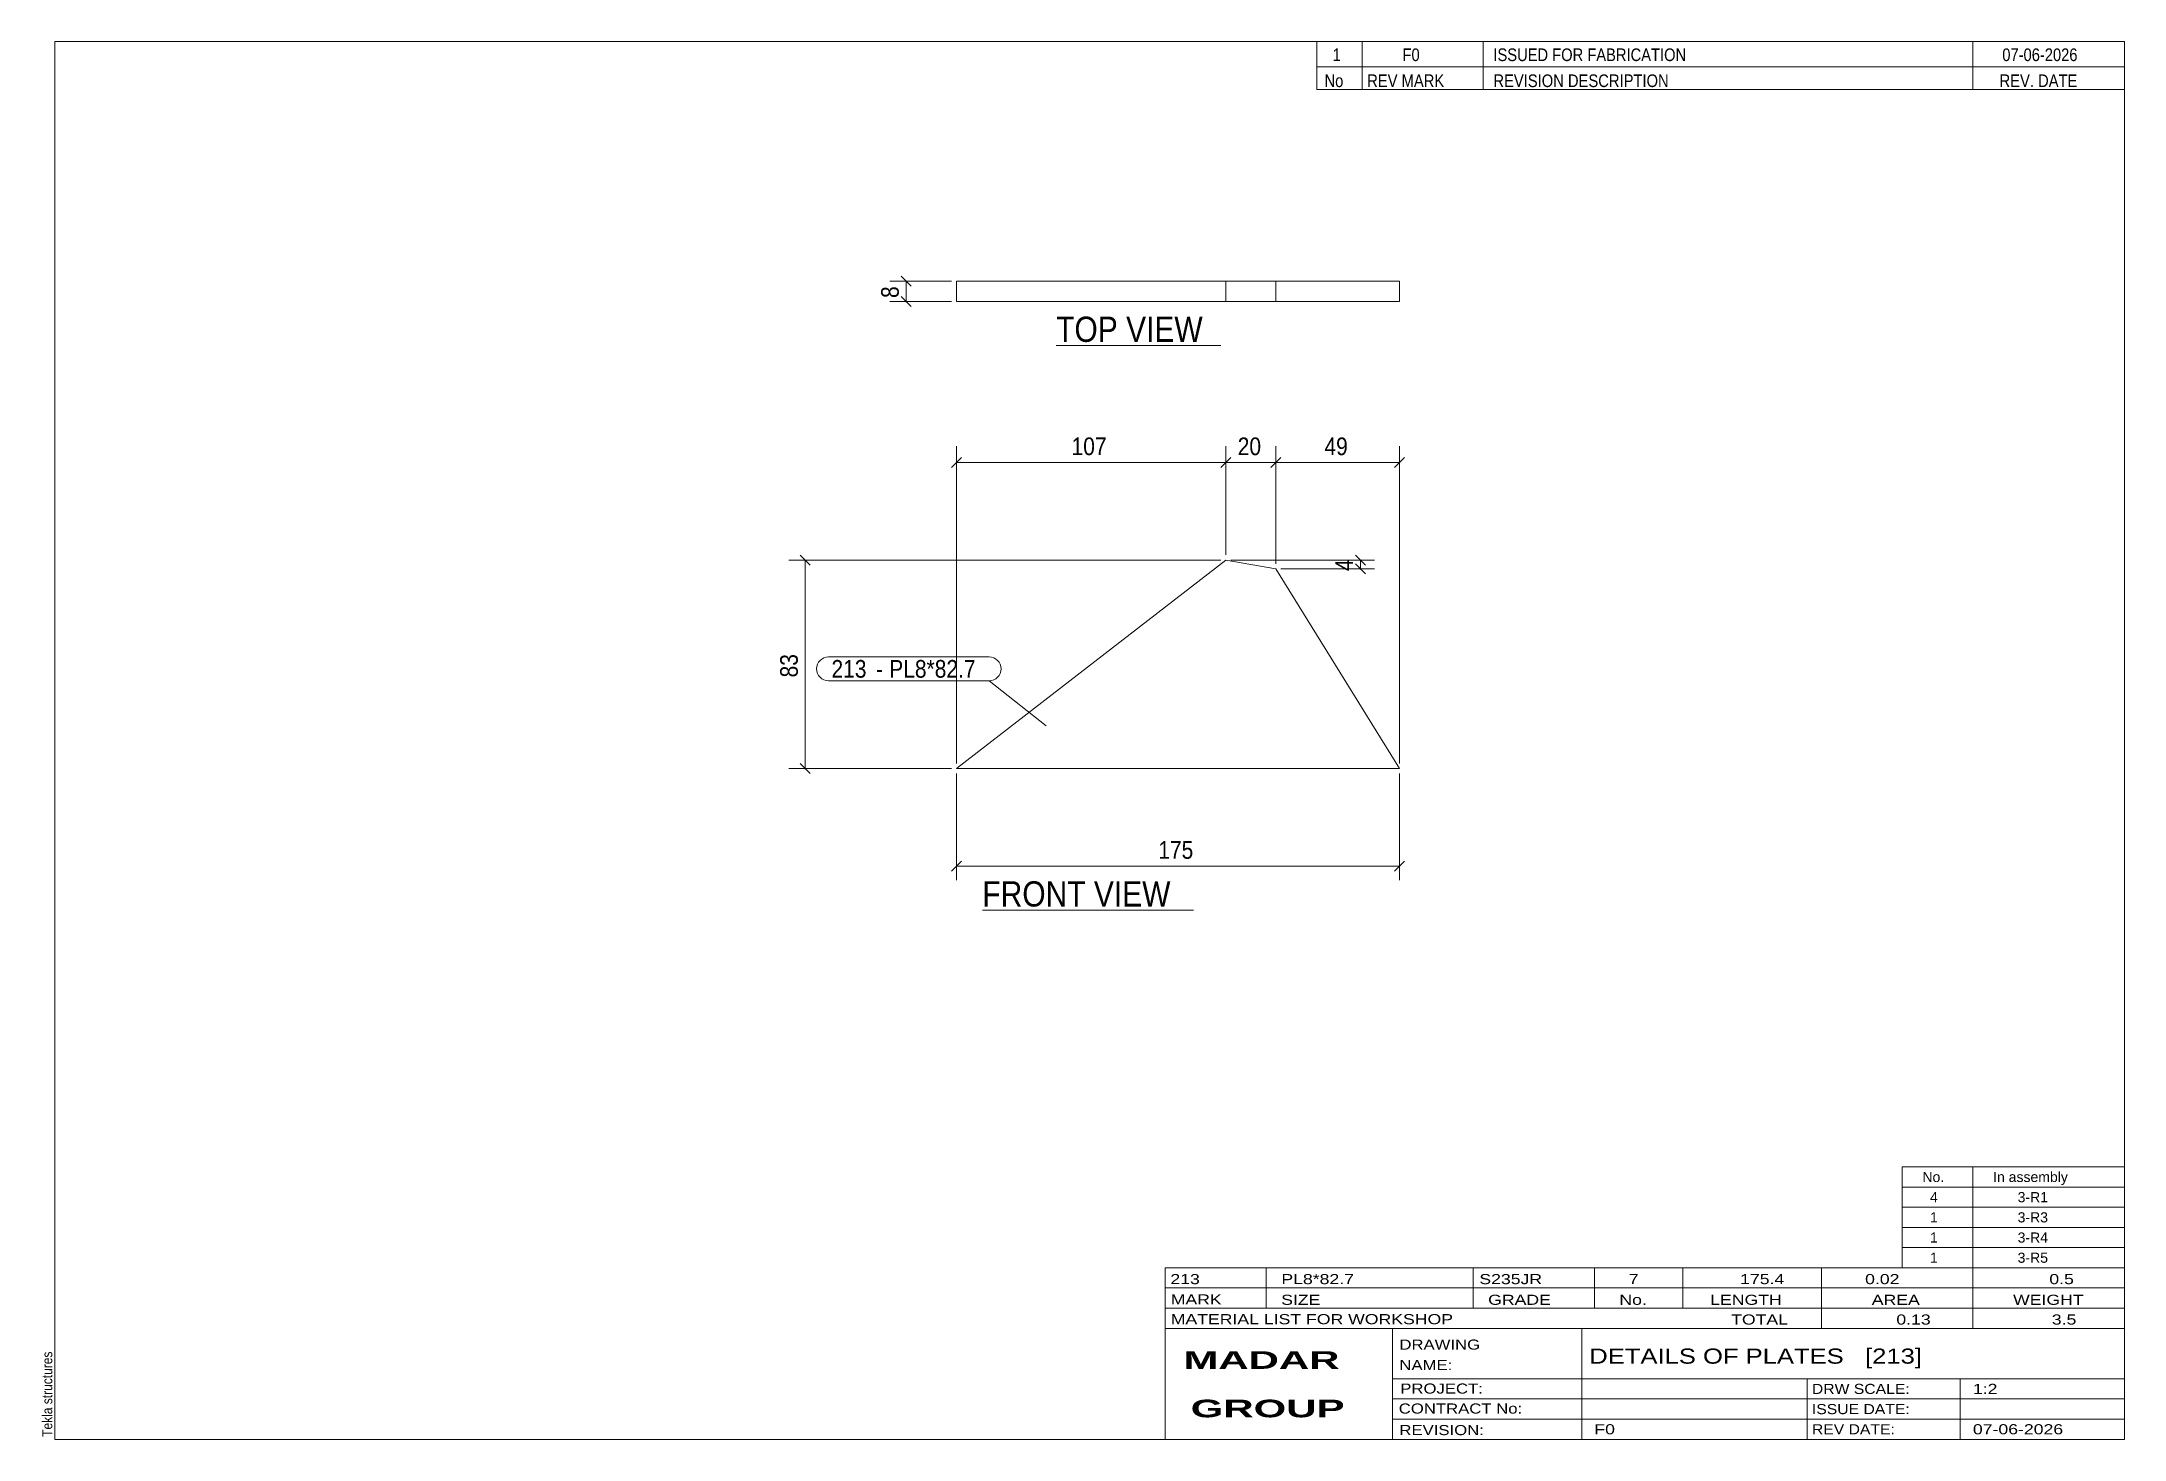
# Model space of a CAD drawing. Header units: millimetres. Extents: x 2 to 415, y 5 to 282.
import ezdxf

# ---------------------------------------------------------------- set-up
doc = ezdxf.new("R2010")
doc.units = ezdxf.units.MM
doc.linetypes.add('XKITLINE00', pattern=[0])
for name, color, linetype, lineweight in [('Dimensions', 7, 'Continuous', 0), ('DrawingSheet', 5, 'Continuous', 0), ('OtherObjectType', 7, 'Continuous', 0), ('Part', 2, 'Continuous', 0), ('PartMark', 7, 'Continuous', 0)]:
    doc.layers.add(name, color=color, linetype=linetype, lineweight=lineweight)
doc.styles.add('ARIAL', font='ARIAL.TTF')
doc.styles.add('ARIAL_BOLD', font='ARIALBD.TTF')
doc.styles.add('ARIAL_NARROW', font='ARIALN.TTF')

# ---------------------------------------------------------------- blocks, each defined once
blk = doc.blocks.new('*A1')
at = {"layer": 'Part', "color": 2, "linetype": 'XKITLINE00', "lineweight": 0}
for p, q in [((183.65, 137.93), (237, 179.27)), ((237, 179.27), (246.88, 177.49)), ((271.37, 137.93), (246.88, 177.49)), ((271.37, 137.93), (183.65, 137.93))]:
    blk.add_line(p, q, dxfattribs=at)
blk = doc.blocks.new('*A2')
at = {"layer": 'Part', "color": 2, "linetype": 'XKITLINE00', "lineweight": 0}
for p, q in [((271.37, 234.5), (183.65, 234.5)), ((183.65, 234.5), (183.65, 230.5)), ((237, 230.5), (237, 234.5)), ((246.88, 230.5), (246.88, 234.5)), ((271.37, 230.5), (271.37, 234.5)), ((271.37, 230.5), (183.65, 230.5))]:
    blk.add_line(p, q, dxfattribs=at)
blk = doc.blocks.new('*A3')
at = {"layer": 'DrawingSheet', "color": 5, "linetype": 'XKITLINE00', "lineweight": 0}
for p, q in [((415, 282), (5, 282)), ((5, 282), (5, 5)), ((415, 5), (415, 282)), ((5, 5), (415, 5))]:
    blk.add_line(p, q, dxfattribs=at)
at = {"layer": 'DrawingSheet', "color": 5, "style": 'ARIAL', "width": 0.85}
blk.add_text('Tekla structures', height=2, rotation=90, dxfattribs=at).set_placement((4.5, 5.5))
blk = doc.blocks.new('*A4')
at = {"layer": 'OtherObjectType', "color": 7, "linetype": 'XKITLINE00', "lineweight": 0}
for p, q in [((371, 59), (415, 59)), ((371, 55), (371, 59)), ((385, 55), (385, 59)), ((415, 55), (415, 59)), ((371, 55), (415, 55)), ((371, 51), (371, 55)), ((385, 51), (385, 55)), ((415, 51), (415, 55)), ((371, 51), (415, 51)), ((371, 47), (371, 51)), ((385, 47), (385, 51)), ((415, 47), (415, 51)), ((371, 47), (415, 47)), ((371, 43), (371, 47)), ((385, 43), (385, 47)), ((415, 43), (415, 47)), ((371, 43), (415, 43)), ((371, 39), (371, 43)), ((385, 39), (385, 43)), ((415, 39), (415, 43)), ((371, 39), (415, 39))]:
    blk.add_line(p, q, dxfattribs=at)
at = {"layer": 'OtherObjectType', "color": 7, "style": 'ARIAL_NARROW', "width": 1.211571}
for s, p in [('No.', (375, 56)), ('In assembly', (389, 56)), ('4', (376.5, 52)), ('3-R1', (393.86, 52)), ('1', (376.5, 48)), ('3-R3', (393.86, 48)), ('1', (376.5, 44)), ('3-R4', (393.86, 44)), ('1', (376.5, 40)), ('3-R5', (393.86, 40))]:
    blk.add_text(s, height=2, dxfattribs=at).set_placement(p)
blk = doc.blocks.new('*A5')
at = {"layer": 'OtherObjectType', "color": 7, "linetype": 'XKITLINE00', "lineweight": 0}
for p, q in [((255, 282), (415, 282)), ((415, 282), (255, 282)), ((255, 282), (255, 277)), ((264, 282), (264, 277)), ((288, 282), (288, 277)), ((385, 282), (385, 277)), ((415, 282), (415, 277)), ((255, 277), (415, 277)), ((255, 277), (255, 272.5)), ((255, 277), (415, 277)), ((264, 277), (264, 272.5)), ((288, 277), (288, 272.5)), ((385, 277), (385, 272.5)), ((415, 277), (415, 272.5)), ((415, 272.5), (255, 272.5))]:
    blk.add_line(p, q, dxfattribs=at)
at = {"layer": 'OtherObjectType', "color": 7, "style": 'ARIAL_NARROW'}
for s, width, p in [('1', 1.017001, (258.16, 278.15)), ('F0', 1.017001, (272, 278.15)), ('ISSUED FOR FABRICATION', 1.017001, (290, 278.15)), ('07-06-2026', 1.017001, (390.82, 278.15)), ('No', 1.02, (256.54, 273)), ('REV MARK', 1.02, (265, 273)), ('REVISION DESCRIPTION', 1.02, (290, 273)), ('REV. DATE', 1.02, (390.28, 273))]:
    blk.add_text(s, height=2.5, dxfattribs=dict(at, width=width)).set_placement(p)
blk = doc.blocks.new('*A6')
at = {"layer": 'OtherObjectType', "color": 7, "linetype": 'XKITLINE00', "lineweight": 0}
for p, q in [((225, 39), (415, 39)), ((225, 39), (225, 35)), ((225, 39), (415, 39)), ((245, 35), (245, 39)), ((286, 35), (286, 39)), ((310, 35), (310, 39)), ((327.5, 35), (327.5, 39)), ((355, 35), (355, 39)), ((385, 35), (385, 39)), ((415, 35), (415, 39)), ((225, 35), (415, 35)), ((225, 35), (225, 5)), ((225, 35), (415, 35)), ((245, 31), (245, 35)), ((286, 31), (286, 35)), ((310, 31), (310, 35)), ((327.5, 31), (327.5, 35)), ((355, 31), (355, 35)), ((385, 31), (385, 35)), ((415, 31), (415, 35)), ((225, 31), (415, 31)), ((355, 27), (355, 31)), ((385, 27), (385, 31)), ((415, 27), (415, 31)), ((225, 27), (415, 27)), ((270, 21), (270, 27)), ((307.5, 17), (307.5, 27)), ((415, 21), (415, 27)), ((270, 21), (270, 5)), ((415, 17), (415, 21)), ((270, 17), (415, 17)), ((307.5, 5), (307.5, 17)), ((352.16, 13), (352.16, 17)), ((382.5, 5), (382.5, 17)), ((415, 13), (415, 17)), ((270, 13), (415, 13)), ((352.16, 5), (352.16, 13)), ((415, 9), (415, 13)), ((270, 9), (415, 9)), ((415, 5), (415, 9)), ((225, 5), (415, 5)), ((262.5, 5), (415, 5))]:
    blk.add_line(p, q, dxfattribs=at)
at = {"layer": 'OtherObjectType', "color": 7, "style": 'ARIAL_NARROW'}
for s, height, width, p in [('213', 2, 1.525501, (226.01, 35.76)), ('PL8*82.7', 2, 1.525501, (248, 35.76)), ('S235JR', 2, 1.525501, (287.22, 35.76)), ('7', 2, 1.525501, (316.82, 35.76)), ('175.4', 2, 1.525501, (338.88, 35.76)), ('0.02', 2, 1.525501, (363.64, 35.76)), ('0.5', 2, 1.525501, (400.14, 35.76)), ('MARK', 2, 1.525501, (226.08, 31.73)), ('SIZE', 2, 1.525501, (247.96, 31.66)), ('GRADE', 2, 1.525501, (288.96, 31.66)), ('No.', 2, 1.525501, (314.96, 31.66)), ('LENGTH', 2, 1.525501, (332.96, 31.66)), ('AREA', 2, 1.525501, (364.96, 31.66)), ('WEIGHT', 2, 1.525501, (392.96, 31.66)), ('MATERIAL LIST FOR WORKSHOP', 2, 1.525501, (226.08, 27.82)), ('TOTAL', 2, 1.525501, (337.1, 27.75)), ('0.13', 2, 1.525501, (369.83, 27.75)), ('3.5', 2, 1.525501, (400.63, 27.75)), ('DRAWING', 2, 1.445, (271.38, 22.78)), ('NAME:', 2, 1.445, (271.38, 18.72)), ('DETAILS OF PLATES   [213]', 3, 1.474651, (309, 20)), ('PROJECT:', 2, 1.445, (271.55, 14.07)), ('DRW SCALE:', 2, 1.36, (353.1, 14)), ('1:2', 2, 1.525501, (385, 14)), ('CONTRACT No:', 2, 1.445, (271.25, 10.11)), ('ISSUE DATE:', 2, 1.36, (353.1, 10)), ('REVISION:', 2, 1.445, (271.38, 5.84)), ('F0', 2, 1.525501, (310, 6)), ('REV DATE:', 2, 1.36, (353.1, 6)), ('07-06-2026', 2, 1.525501, (385, 6))]:
    blk.add_text(s, height=height, dxfattribs=dict(at, width=width)).set_placement(p)
at = {"layer": 'OtherObjectType', "color": 1, "style": 'ARIAL_BOLD', "width": 1.7}
for s, p in [('MADAR ', (228.58, 18.97)), ('GROUP', (230.03, 9.37))]:
    blk.add_text(s, height=3.5, dxfattribs=at).set_placement(p)
blk = doc.blocks.new('*A7')
at = {"layer": 'Dimensions', "color": 7, "linetype": 'XKITLINE00', "lineweight": 0}
for p, q in [((183.65, 136.93), (183.65, 115.8)), ((271.37, 136.93), (271.37, 115.8)), ((184.64, 119.59), (182.66, 117.61)), ((183.65, 118.6), (271.37, 118.6)), ((272.36, 119.59), (270.38, 117.61))]:
    blk.add_line(p, q, dxfattribs=at)
at = {"layer": 'Dimensions', "color": 3}
for p in [(183.65, 118.6), (271.37, 118.6)]:
    blk.add_point(p, dxfattribs=at)
at = {"layer": 'Dimensions', "color": 3, "style": 'ARIAL', "width": 0.85}
blk.add_text('175', height=3.5, dxfattribs=at).set_placement((223.61, 120.05))
blk = doc.blocks.new('*A8')
at = {"layer": 'Dimensions', "color": 7, "linetype": 'XKITLINE00', "lineweight": 0}
for p, q in [((184.64, 199.59), (182.66, 197.61)), ((183.65, 138.93), (183.65, 201.8)), ((183.65, 198.6), (237, 198.6)), ((237.99, 199.59), (236.01, 197.61)), ((237, 180.27), (237, 201.8))]:
    blk.add_line(p, q, dxfattribs=at)
at = {"layer": 'Dimensions', "color": 3}
for p in [(183.65, 198.6), (237, 198.6)]:
    blk.add_point(p, dxfattribs=at)
at = {"layer": 'Dimensions', "color": 3, "style": 'ARIAL', "width": 0.85}
blk.add_text('107', height=3.5, dxfattribs=at).set_placement((206.43, 200.05))
blk = doc.blocks.new('*A9')
at = {"layer": 'Dimensions', "color": 7, "linetype": 'XKITLINE00', "lineweight": 0}
for p, q in [((237.99, 199.59), (236.01, 197.61)), ((237, 180.27), (237, 201.8)), ((237, 198.6), (246.88, 198.6)), ((247.87, 199.59), (245.89, 197.61)), ((246.88, 178.49), (246.88, 201.8))]:
    blk.add_line(p, q, dxfattribs=at)
at = {"layer": 'Dimensions', "color": 3}
for p in [(237, 198.6), (246.88, 198.6)]:
    blk.add_point(p, dxfattribs=at)
at = {"layer": 'Dimensions', "color": 3, "style": 'ARIAL', "width": 0.85}
blk.add_text('20', height=3.5, dxfattribs=at).set_placement((239.35, 200.05))
blk = doc.blocks.new('*A10')
at = {"layer": 'Dimensions', "color": 7, "linetype": 'XKITLINE00', "lineweight": 0}
for p, q in [((247.87, 199.59), (245.89, 197.61)), ((246.88, 178.49), (246.88, 201.8)), ((246.88, 198.6), (271.37, 198.6)), ((272.36, 199.59), (270.38, 197.61)), ((271.37, 138.93), (271.37, 201.8))]:
    blk.add_line(p, q, dxfattribs=at)
at = {"layer": 'Dimensions', "color": 3}
for p in [(246.88, 198.6), (271.37, 198.6)]:
    blk.add_point(p, dxfattribs=at)
at = {"layer": 'Dimensions', "color": 3, "style": 'ARIAL', "width": 0.85}
blk.add_text('49', height=3.5, dxfattribs=at).set_placement((256.53, 200.05))
blk = doc.blocks.new('*A11')
at = {"layer": 'Dimensions', "color": 7, "linetype": 'XKITLINE00', "lineweight": 0}
for p, q in [((236, 179.27), (150.45, 179.27)), ((152.66, 180.26), (154.64, 178.28)), ((153.65, 137.93), (153.65, 179.27)), ((182.65, 137.93), (150.45, 137.93)), ((152.66, 138.92), (154.64, 136.94))]:
    blk.add_line(p, q, dxfattribs=at)
at = {"layer": 'Dimensions', "color": 3}
for p in [(153.65, 179.27), (153.65, 137.93)]:
    blk.add_point(p, dxfattribs=at)
at = {"layer": 'Dimensions', "color": 3, "style": 'ARIAL', "width": 0.85}
blk.add_text('83', height=3.5, rotation=90.0002, dxfattribs=at).set_placement((152.2, 156))
blk = doc.blocks.new('*A12')
at = {"layer": 'Dimensions', "color": 7, "linetype": 'XKITLINE00', "lineweight": 0}
for p, q in [((238, 179.27), (266.45, 179.27)), ((247.88, 177.49), (266.45, 177.49)), ((262.66, 180.26), (264.64, 178.28)), ((262.66, 178.48), (264.64, 176.5)), ((263.65, 177.49), (263.65, 179.27))]:
    blk.add_line(p, q, dxfattribs=at)
at = {"layer": 'Dimensions', "color": 3}
for p in [(263.65, 179.27), (263.65, 177.49)]:
    blk.add_point(p, dxfattribs=at)
at = {"layer": 'Dimensions', "color": 3, "style": 'ARIAL', "width": 0.85}
blk.add_text('4', height=3.5, rotation=90.0002, dxfattribs=at).set_placement((262.2, 177.08))
blk = doc.blocks.new('*A13')
at = {"layer": 'PartMark', "color": 7, "linetype": 'XKITLINE00', "lineweight": 0}
for p, q in [((158.27, 160.05), (190.12, 160.05)), ((158.27, 155.35), (190.12, 155.35)), ((201.43, 146.38), (190.12, 155.35))]:
    blk.add_line(p, q, dxfattribs=at)
for centre, start, end in [((158.27, 157.7), 90, 270), ((190.12, 157.7), 270, 90)]:
    blk.add_arc(centre, 2.35, start, end, dxfattribs=at)
at = {"layer": 'PartMark', "color": 1, "style": 'ARIAL', "width": 0.85}
blk.add_text('213', height=3.5, dxfattribs=at).set_placement((158.87, 155.95))
at = {"layer": 'PartMark', "color": 3, "style": 'ARIAL', "width": 0.85}
for s, p in [('-', (167.71, 155.95)), ('PL8*82.7', (170.31, 155.95))]:
    blk.add_text(s, height=3.5, dxfattribs=at).set_placement(p)
blk = doc.blocks.new('*A14')
at = {"layer": 'OtherObjectType', "color": 7, "linetype": 'XKITLINE00', "lineweight": 0}
blk.add_line((188.76, 109.85), (230.61, 109.85), dxfattribs=at)
at = {"layer": 'OtherObjectType', "color": 3, "style": 'ARIAL', "width": 0.85}
blk.add_text('FRONT VIEW', height=5, dxfattribs=at).set_placement((188.76, 110.6))
blk = doc.blocks.new('*A15')
at = {"layer": 'Dimensions', "color": 7, "linetype": 'XKITLINE00', "lineweight": 0}
for p, q in [((172.66, 235.49), (174.64, 233.51)), ((182.65, 234.5), (170.45, 234.5)), ((172.66, 231.49), (174.64, 229.51)), ((173.65, 230.5), (173.65, 234.5)), ((182.65, 230.5), (170.45, 230.5))]:
    blk.add_line(p, q, dxfattribs=at)
at = {"layer": 'Dimensions', "color": 3}
for p in [(173.65, 234.5), (173.65, 230.5)]:
    blk.add_point(p, dxfattribs=at)
at = {"layer": 'Dimensions', "color": 3, "style": 'ARIAL', "width": 0.85}
blk.add_text('8', height=3.5, rotation=90.0002, dxfattribs=at).set_placement((172.2, 231.2))
blk = doc.blocks.new('*A16')
at = {"layer": 'OtherObjectType', "color": 7, "linetype": 'XKITLINE00', "lineweight": 0}
blk.add_line((203.38, 221.75), (235.98, 221.75), dxfattribs=at)
at = {"layer": 'OtherObjectType', "color": 3, "style": 'ARIAL', "width": 0.85}
blk.add_text('TOP VIEW', height=5, dxfattribs=at).set_placement((203.38, 222.5))

msp = doc.modelspace()

# ---------------------------------------------------------------- block references
at = {"lineweight": 0}
for name in ['*A3', '*A5', '*A15', '*A2', '*A16', '*A8', '*A9', '*A10', '*A11', '*A1', '*A12', '*A13', '*A7', '*A14', '*A4', '*A6']:
    msp.add_blockref(name, (0, 0), dxfattribs=at)

doc.saveas('drawing.dxf')
